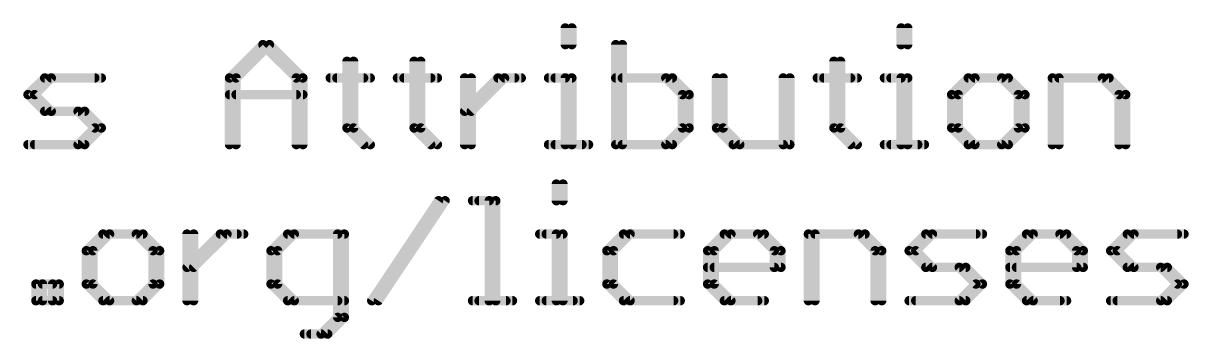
# Model space of a CAD drawing. Extents: x -20 to 87, y -16 to 68.
# Drawn here: x 33.14 to 52.08, y -9.43 to -4.3 of the extents above; entities that cross this region are included whole.
import ezdxf

# ---------------------------------------------------------------- set-up
doc = ezdxf.new("R2010")
doc.units = 0
doc.layers.add('51', color=53, linetype='CONTINUOUS')

msp = doc.modelspace()

# ---------------------------------------------------------------- linework, layer by layer
at = {"layer": '51', "const_width": 0.1524}
for points in [[(41.9486, -4.3756), (41.9486, -4.6468)], [(42.0557, -4.3756), (42.0557, -4.6468)], [(47.4058, -4.3756), (47.4058, -4.6468)], [(47.5129, -4.3756), (47.5129, -4.6468)], [(36.4931, -5.1891), (37.0354, -4.6468)], [(36.6002, -5.1891), (37.1426, -4.6468)], [(37.0354, -4.6468), (37.5778, -5.1891)], [(37.1426, -4.6468), (37.6849, -5.1891)], [(42.7689, -4.6468), (42.7689, -6.2738)], [(42.876, -4.6468), (42.876, -6.2738)], [(38.4014, -4.918), (38.4014, -6.0026)], [(38.5085, -4.918), (38.5085, -6.0026)], [(39.4929, -4.918), (39.4929, -6.0026)], [(39.6, -4.918), (39.6, -6.0026)], [(46.3144, -4.918), (46.3144, -6.0026)], [(46.4215, -4.918), (46.4215, -6.0026)], [(33.2188, -5.4603), (33.49, -5.1891)], [(33.3259, -5.4603), (33.5971, -5.1891)], [(33.49, -5.1891), (34.3035, -5.1891)], [(33.5971, -5.1891), (34.4106, -5.1891)], [(36.4931, -6.2738), (36.4931, -5.1891)], [(36.6002, -6.2738), (36.6002, -5.1891)], [(37.5778, -5.1891), (37.5778, -6.2738)], [(37.6849, -5.1891), (37.6849, -6.2738)], [(38.1303, -5.1891), (38.6726, -5.1891)], [(38.2374, -5.1891), (38.7797, -5.1891)], [(39.2217, -5.1891), (39.764, -5.1891)], [(39.3288, -5.1891), (39.8712, -5.1891)], [(40.3131, -6.2738), (40.3131, -5.1891)], [(40.3131, -5.7315), (40.8555, -5.1891)], [(40.4203, -6.2738), (40.4203, -5.1891)], [(40.4203, -5.7315), (40.9626, -5.1891)], [(40.8555, -5.1891), (41.1266, -5.1891)], [(40.9626, -5.1891), (41.2338, -5.1891)], [(41.6774, -5.1891), (41.9486, -5.1891)], [(41.7846, -5.1891), (42.0557, -5.1891)], [(41.9486, -5.1891), (41.9486, -6.2738)], [(42.0557, -5.1891), (42.0557, -6.2738)], [(43.5824, -5.1891), (42.7689, -5.1891)], [(43.6895, -5.1891), (42.876, -5.1891)], [(43.8535, -5.4603), (43.5824, -5.1891)], [(43.9607, -5.4603), (43.6895, -5.1891)], [(44.406, -5.1891), (44.406, -6.0026)], [(44.5132, -5.1891), (44.5132, -6.0026)], [(45.4907, -6.2738), (45.4907, -5.1891)], [(45.5978, -6.2738), (45.5978, -5.1891)], [(46.0432, -5.1891), (46.5855, -5.1891)], [(46.1503, -5.1891), (46.6926, -5.1891)], [(47.1346, -5.1891), (47.4058, -5.1891)], [(47.2417, -5.1891), (47.5129, -5.1891)], [(47.4058, -5.1891), (47.4058, -6.2738)], [(47.5129, -5.1891), (47.5129, -6.2738)], [(48.4972, -5.1891), (48.2261, -5.4603)], [(48.6043, -5.1891), (48.3332, -5.4603)], [(49.0396, -5.1891), (48.4972, -5.1891)], [(49.1467, -5.1891), (48.6043, -5.1891)], [(49.3107, -5.4603), (49.0396, -5.1891)], [(49.4178, -5.4603), (49.1467, -5.1891)], [(49.8632, -6.2738), (49.8632, -5.1891)], [(49.8632, -5.1891), (50.6767, -5.1891)], [(49.9703, -6.2738), (49.9703, -5.1891)], [(49.9703, -5.1891), (50.7838, -5.1891)], [(50.6767, -5.1891), (50.9479, -5.4603)], [(50.7838, -5.1891), (51.055, -5.4603)], [(33.49, -5.7315), (33.2188, -5.4603)], [(33.5971, -5.7315), (33.3259, -5.4603)], [(36.4931, -5.4603), (37.5778, -5.4603)], [(36.6002, -5.4603), (37.6849, -5.4603)], [(43.8535, -6.0026), (43.8535, -5.4603)], [(43.9607, -6.0026), (43.9607, -5.4603)], [(48.2261, -5.4603), (48.2261, -6.0026)], [(48.3332, -5.4603), (48.3332, -6.0026)], [(49.3107, -6.0026), (49.3107, -5.4603)], [(49.4178, -6.0026), (49.4178, -5.4603)], [(50.9479, -5.4603), (50.9479, -6.2738)], [(51.055, -5.4603), (51.055, -6.2738)], [(34.0323, -5.7315), (33.49, -5.7315)], [(34.1394, -5.7315), (33.5971, -5.7315)], [(34.3035, -6.0026), (34.0323, -5.7315)], [(34.4106, -6.0026), (34.1394, -5.7315)], [(34.0323, -6.2738), (34.3035, -6.0026)], [(34.1394, -6.2738), (34.4106, -6.0026)], [(38.4014, -6.0026), (38.6726, -6.2738)], [(38.5085, -6.0026), (38.7797, -6.2738)], [(39.4929, -6.0026), (39.764, -6.2738)], [(39.6, -6.0026), (39.8712, -6.2738)], [(43.5824, -6.2738), (43.8535, -6.0026)], [(43.6895, -6.2738), (43.9607, -6.0026)], [(44.406, -6.0026), (44.6772, -6.2738)], [(44.5132, -6.0026), (44.7843, -6.2738)], [(46.3144, -6.0026), (46.5855, -6.2738)], [(46.4215, -6.0026), (46.6926, -6.2738)], [(48.2261, -6.0026), (48.4972, -6.2738)], [(48.3332, -6.0026), (48.6043, -6.2738)], [(49.0396, -6.2738), (49.3107, -6.0026)], [(49.1467, -6.2738), (49.4178, -6.0026)], [(33.2188, -6.2738), (34.0323, -6.2738)], [(33.3259, -6.2738), (34.1394, -6.2738)], [(41.6774, -6.2738), (42.2198, -6.2738)], [(41.7846, -6.2738), (42.3269, -6.2738)], [(42.7689, -6.2738), (43.5824, -6.2738)], [(42.876, -6.2738), (43.6895, -6.2738)], [(44.6772, -6.2738), (45.4907, -6.2738)], [(44.7843, -6.2738), (45.5978, -6.2738)], [(47.1346, -6.2738), (47.677, -6.2738)], [(47.2417, -6.2738), (47.7841, -6.2738)], [(48.4972, -6.2738), (49.0396, -6.2738)], [(48.6043, -6.2738), (49.1467, -6.2738)], [(41.8041, -6.9156), (41.8041, -7.1868)], [(41.9113, -6.9156), (41.9113, -7.1868)], [(38.8044, -8.8138), (39.8891, -7.1868)], [(38.9115, -8.8138), (39.9962, -7.1868)], [(40.4415, -7.1868), (40.7127, -7.1868)], [(40.5487, -7.1868), (40.8198, -7.1868)], [(40.7127, -7.1868), (40.7127, -8.8138)], [(40.8198, -7.1868), (40.8198, -8.8138)], [(34.4369, -7.7291), (34.1658, -8.0003)], [(34.5441, -7.7291), (34.2729, -8.0003)], [(34.9793, -7.7291), (34.4369, -7.7291)], [(35.0864, -7.7291), (34.5441, -7.7291)], [(35.2504, -8.0003), (34.9793, -7.7291)], [(35.3576, -8.0003), (35.0864, -7.7291)], [(35.8029, -8.8138), (35.8029, -7.7291)], [(35.8029, -8.2715), (36.3453, -7.7291)], [(35.9101, -8.8138), (35.9101, -7.7291)], [(35.9101, -8.2715), (36.4524, -7.7291)], [(36.3453, -7.7291), (36.6164, -7.7291)], [(36.4524, -7.7291), (36.7236, -7.7291)], [(37.4384, -7.7291), (37.1672, -8.0003)], [(37.5455, -7.7291), (37.2744, -8.0003)], [(38.2519, -7.7291), (37.4384, -7.7291)], [(38.359, -7.7291), (37.5455, -7.7291)], [(38.2519, -9.085), (38.2519, -7.7291)], [(38.359, -9.085), (38.359, -7.7291)], [(41.533, -7.7291), (41.8041, -7.7291)], [(41.6401, -7.7291), (41.9113, -7.7291)], [(41.8041, -7.7291), (41.8041, -8.8138)], [(41.9113, -7.7291), (41.9113, -8.8138)], [(42.8956, -7.7291), (42.6244, -8.0003)], [(43.0027, -7.7291), (42.7315, -8.0003)], [(43.7091, -7.7291), (42.8956, -7.7291)], [(43.8162, -7.7291), (43.0027, -7.7291)], [(44.2616, -8.0003), (44.5327, -7.7291)], [(44.3687, -8.0003), (44.6399, -7.7291)], [(44.5327, -7.7291), (45.0751, -7.7291)], [(44.6399, -7.7291), (45.1822, -7.7291)], [(45.0751, -7.7291), (45.3462, -8.0003)], [(45.1822, -7.7291), (45.4534, -8.0003)], [(45.8987, -8.8138), (45.8987, -7.7291)], [(45.8987, -7.7291), (46.7122, -7.7291)], [(46.0059, -8.8138), (46.0059, -7.7291)], [(46.0059, -7.7291), (46.8194, -7.7291)], [(46.7122, -7.7291), (46.9834, -8.0003)], [(46.8194, -7.7291), (47.0905, -8.0003)], [(47.5359, -8.0003), (47.8071, -7.7291)], [(47.643, -8.0003), (47.9142, -7.7291)], [(47.8071, -7.7291), (48.6206, -7.7291)], [(47.9142, -7.7291), (48.7277, -7.7291)], [(49.173, -8.0003), (49.4442, -7.7291)], [(49.2802, -8.0003), (49.5513, -7.7291)], [(49.4442, -7.7291), (49.9865, -7.7291)], [(49.5513, -7.7291), (50.0937, -7.7291)], [(49.9865, -7.7291), (50.2577, -8.0003)], [(50.0937, -7.7291), (50.3648, -8.0003)], [(50.8102, -8.0003), (51.0814, -7.7291)], [(50.9173, -8.0003), (51.1885, -7.7291)], [(51.0814, -7.7291), (51.8949, -7.7291)], [(51.1885, -7.7291), (52.002, -7.7291)], [(34.1658, -8.0003), (34.1658, -8.5426)], [(34.2729, -8.0003), (34.2729, -8.5426)], [(35.2504, -8.5426), (35.2504, -8.0003)], [(35.3576, -8.5426), (35.3576, -8.0003)], [(37.1672, -8.0003), (37.1672, -8.5426)], [(37.2744, -8.0003), (37.2744, -8.5426)], [(42.6244, -8.0003), (42.6244, -8.5426)], [(42.7315, -8.0003), (42.7315, -8.5426)], [(44.2616, -8.5426), (44.2616, -8.0003)], [(44.3687, -8.5426), (44.3687, -8.0003)], [(45.3462, -8.0003), (45.3462, -8.2715)], [(45.4534, -8.0003), (45.4534, -8.2715)], [(46.9834, -8.0003), (46.9834, -8.8138)], [(47.0905, -8.0003), (47.0905, -8.8138)], [(47.8071, -8.2715), (47.5359, -8.0003)], [(47.9142, -8.2715), (47.643, -8.0003)], [(49.173, -8.5426), (49.173, -8.0003)], [(49.2802, -8.5426), (49.2802, -8.0003)], [(50.2577, -8.0003), (50.2577, -8.2715)], [(50.3648, -8.0003), (50.3648, -8.2715)], [(51.0814, -8.2715), (50.8102, -8.0003)], [(51.1885, -8.2715), (50.9173, -8.0003)], [(45.3462, -8.2715), (44.2616, -8.2715)], [(45.4534, -8.2715), (44.3687, -8.2715)], [(48.3494, -8.2715), (47.8071, -8.2715)], [(48.4565, -8.2715), (47.9142, -8.2715)], [(48.6206, -8.5426), (48.3494, -8.2715)], [(48.7277, -8.5426), (48.4565, -8.2715)], [(50.2577, -8.2715), (49.173, -8.2715)], [(50.3648, -8.2715), (49.2802, -8.2715)], [(51.6237, -8.2715), (51.0814, -8.2715)], [(51.7308, -8.2715), (51.1885, -8.2715)], [(51.8949, -8.5426), (51.6237, -8.2715)], [(52.002, -8.5426), (51.7308, -8.2715)], [(33.3472, -8.8138), (33.3472, -8.5426)], [(33.3472, -8.5426), (33.6184, -8.5426)], [(33.4543, -8.8138), (33.4543, -8.5426)], [(33.4543, -8.5426), (33.7255, -8.5426)], [(33.6184, -8.5426), (33.6184, -8.8138)], [(33.7255, -8.5426), (33.7255, -8.8138)], [(34.1658, -8.5426), (34.4369, -8.8138)], [(34.2729, -8.5426), (34.5441, -8.8138)], [(34.9793, -8.8138), (35.2504, -8.5426)], [(35.0864, -8.8138), (35.3576, -8.5426)], [(37.1672, -8.5426), (37.4384, -8.8138)], [(37.2744, -8.5426), (37.5455, -8.8138)], [(42.6244, -8.5426), (42.8956, -8.8138)], [(42.7315, -8.5426), (43.0027, -8.8138)], [(44.5327, -8.8138), (44.2616, -8.5426)], [(44.6399, -8.8138), (44.3687, -8.5426)], [(48.3494, -8.8138), (48.6206, -8.5426)], [(48.4565, -8.8138), (48.7277, -8.5426)], [(49.4442, -8.8138), (49.173, -8.5426)], [(49.5513, -8.8138), (49.2802, -8.5426)], [(51.6237, -8.8138), (51.8949, -8.5426)], [(51.7308, -8.8138), (52.002, -8.5426)], [(33.6184, -8.8138), (33.3472, -8.8138)], [(33.7255, -8.8138), (33.4543, -8.8138)], [(34.4369, -8.8138), (34.9793, -8.8138)], [(34.5441, -8.8138), (35.0864, -8.8138)], [(37.4384, -8.8138), (38.2519, -8.8138)], [(37.5455, -8.8138), (38.359, -8.8138)], [(40.4415, -8.8138), (40.9839, -8.8138)], [(40.5487, -8.8138), (41.091, -8.8138)], [(41.533, -8.8138), (42.0753, -8.8138)], [(41.6401, -8.8138), (42.1824, -8.8138)], [(42.8956, -8.8138), (43.7091, -8.8138)], [(43.0027, -8.8138), (43.8162, -8.8138)], [(45.0751, -8.8138), (44.5327, -8.8138)], [(45.1822, -8.8138), (44.6399, -8.8138)], [(47.5359, -8.8138), (48.3494, -8.8138)], [(47.643, -8.8138), (48.4565, -8.8138)], [(49.9865, -8.8138), (49.4442, -8.8138)], [(50.0937, -8.8138), (49.5513, -8.8138)], [(50.8102, -8.8138), (51.6237, -8.8138)], [(50.9173, -8.8138), (51.7308, -8.8138)], [(37.9807, -9.3561), (38.2519, -9.085)], [(38.0879, -9.3561), (38.359, -9.085)], [(37.7096, -9.3561), (37.9807, -9.3561)], [(37.8167, -9.3561), (38.0879, -9.3561)]]:
    msp.add_lwpolyline(points, dxfattribs=at)
at = {"layer": '51', "const_width": 0.0762}
for points in [[(41.9867, -4.3756, 1), (41.9105, -4.3756)], [(42.0938, -4.3756, 1), (42.0176, -4.3756)], [(47.4439, -4.3756, 1), (47.3677, -4.3756)], [(47.551, -4.3756, 1), (47.4748, -4.3756)], [(37.0624, -4.6199, 1), (37.0085, -4.6738)], [(37.0624, -4.6738, 1), (37.0085, -4.6199)], [(37.1695, -4.6199, 1), (37.1156, -4.6738)], [(37.1695, -4.6738, 1), (37.1156, -4.6199)], [(41.9105, -4.6468, 1), (41.9867, -4.6468)], [(42.0176, -4.6468, 1), (42.0938, -4.6468)], [(42.807, -4.6468, 1), (42.7308, -4.6468)], [(42.9141, -4.6468, 1), (42.8379, -4.6468)], [(47.3677, -4.6468, 1), (47.4439, -4.6468)], [(47.4748, -4.6468, 1), (47.551, -4.6468)], [(38.4395, -4.918, 1), (38.3633, -4.918)], [(38.5466, -4.918, 1), (38.4704, -4.918)], [(39.531, -4.918, 1), (39.4548, -4.918)], [(39.6381, -4.918, 1), (39.5619, -4.918)], [(46.3525, -4.918, 1), (46.2763, -4.918)], [(46.4596, -4.918, 1), (46.3834, -4.918)], [(33.49, -5.151, 1), (33.49, -5.2272)], [(33.5169, -5.2161, 1), (33.463, -5.1622)], [(33.5971, -5.151, 1), (33.5971, -5.2272)], [(33.624, -5.2161, 1), (33.5701, -5.1622)], [(34.3035, -5.2272, 1), (34.3035, -5.151)], [(34.4106, -5.2272, 1), (34.4106, -5.151)], [(36.5312, -5.1891, 1), (36.455, -5.1891)], [(36.4662, -5.1622, 1), (36.5201, -5.2161)], [(36.6383, -5.1891, 1), (36.5621, -5.1891)], [(36.5733, -5.1622, 1), (36.6272, -5.2161)], [(37.6159, -5.1891, 1), (37.5397, -5.1891)], [(37.5508, -5.2161, 1), (37.6047, -5.1622)], [(37.723, -5.1891, 1), (37.6468, -5.1891)], [(37.6579, -5.2161, 1), (37.7118, -5.1622)], [(38.1303, -5.151, 1), (38.1303, -5.2272)], [(38.2374, -5.151, 1), (38.2374, -5.2272)], [(38.6726, -5.2272, 1), (38.6726, -5.151)], [(38.7797, -5.2272, 1), (38.7797, -5.151)], [(39.2217, -5.151, 1), (39.2217, -5.2272)], [(39.3288, -5.151, 1), (39.3288, -5.2272)], [(39.764, -5.2272, 1), (39.764, -5.151)], [(39.8712, -5.2272, 1), (39.8712, -5.151)], [(40.3512, -5.1891, 1), (40.275, -5.1891)], [(40.4584, -5.1891, 1), (40.3822, -5.1891)], [(40.8555, -5.151, 1), (40.8555, -5.2272)], [(40.8824, -5.2161, 1), (40.8285, -5.1622)], [(40.9626, -5.151, 1), (40.9626, -5.2272)], [(40.9895, -5.2161, 1), (40.9356, -5.1622)], [(41.1266, -5.2272, 1), (41.1266, -5.151)], [(41.2338, -5.2272, 1), (41.2338, -5.151)], [(41.6774, -5.151, 1), (41.6774, -5.2272)], [(41.7846, -5.151, 1), (41.7846, -5.2272)], [(41.9867, -5.1891, 1), (41.9105, -5.1891)], [(41.9486, -5.2272, 1), (41.9486, -5.151)], [(42.0938, -5.1891, 1), (42.0176, -5.1891)], [(42.0557, -5.2272, 1), (42.0557, -5.151)], [(42.7689, -5.151, 1), (42.7689, -5.2272)], [(42.876, -5.151, 1), (42.876, -5.2272)], [(43.6093, -5.1622, 1), (43.5554, -5.2161)], [(43.5824, -5.2272, 1), (43.5824, -5.151)], [(43.7164, -5.1622, 1), (43.6625, -5.2161)], [(43.6895, -5.2272, 1), (43.6895, -5.151)], [(44.4441, -5.1891, 1), (44.3679, -5.1891)], [(44.5513, -5.1891, 1), (44.4751, -5.1891)], [(45.5288, -5.1891, 1), (45.4526, -5.1891)], [(45.6359, -5.1891, 1), (45.5597, -5.1891)], [(46.0432, -5.151, 1), (46.0432, -5.2272)], [(46.1503, -5.151, 1), (46.1503, -5.2272)], [(46.5855, -5.2272, 1), (46.5855, -5.151)], [(46.6926, -5.2272, 1), (46.6926, -5.151)], [(47.1346, -5.151, 1), (47.1346, -5.2272)], [(47.2417, -5.151, 1), (47.2417, -5.2272)], [(47.4439, -5.1891, 1), (47.3677, -5.1891)], [(47.4058, -5.2272, 1), (47.4058, -5.151)], [(47.551, -5.1891, 1), (47.4748, -5.1891)], [(47.5129, -5.2272, 1), (47.5129, -5.151)], [(48.4972, -5.151, 1), (48.4972, -5.2272)], [(48.5242, -5.2161, 1), (48.4703, -5.1622)], [(48.6043, -5.151, 1), (48.6043, -5.2272)], [(48.6313, -5.2161, 1), (48.5774, -5.1622)], [(49.0665, -5.1622, 1), (49.0126, -5.2161)], [(49.0396, -5.2272, 1), (49.0396, -5.151)], [(49.1736, -5.1622, 1), (49.1197, -5.2161)], [(49.1467, -5.2272, 1), (49.1467, -5.151)], [(49.9013, -5.1891, 1), (49.8251, -5.1891)], [(49.8632, -5.151, 1), (49.8632, -5.2272)], [(50.0084, -5.1891, 1), (49.9322, -5.1891)], [(49.9703, -5.151, 1), (49.9703, -5.2272)], [(50.7037, -5.1622, 1), (50.6498, -5.2161)], [(50.6767, -5.2272, 1), (50.6767, -5.151)], [(50.8108, -5.1622, 1), (50.7569, -5.2161)], [(50.7838, -5.2272, 1), (50.7838, -5.151)], [(33.2457, -5.4334, 1), (33.1919, -5.4872)], [(33.1919, -5.4334, 1), (33.2457, -5.4872)], [(33.3529, -5.4334, 1), (33.299, -5.4872)], [(33.299, -5.4334, 1), (33.3529, -5.4872)], [(36.4931, -5.4222, 1), (36.4931, -5.4984)], [(36.6002, -5.4222, 1), (36.6002, -5.4984)], [(37.5778, -5.4984, 1), (37.5778, -5.4222)], [(37.6849, -5.4984, 1), (37.6849, -5.4222)], [(43.8916, -5.4603, 1), (43.8154, -5.4603)], [(43.8266, -5.4872, 1), (43.8805, -5.4334)], [(43.9988, -5.4603, 1), (43.9226, -5.4603)], [(43.9337, -5.4872, 1), (43.9876, -5.4334)], [(48.2642, -5.4603, 1), (48.188, -5.4603)], [(48.1991, -5.4334, 1), (48.253, -5.4872)], [(48.3713, -5.4603, 1), (48.2951, -5.4603)], [(48.3062, -5.4334, 1), (48.3601, -5.4872)], [(49.3488, -5.4603, 1), (49.2726, -5.4603)], [(49.2838, -5.4872, 1), (49.3377, -5.4334)], [(49.4559, -5.4603, 1), (49.3797, -5.4603)], [(49.3909, -5.4872, 1), (49.4448, -5.4334)], [(50.986, -5.4603, 1), (50.9098, -5.4603)], [(50.9209, -5.4872, 1), (50.9748, -5.4334)], [(51.0931, -5.4603, 1), (51.0169, -5.4603)], [(51.0281, -5.4872, 1), (51.0819, -5.4334)], [(33.49, -5.6934, 1), (33.49, -5.7696)], [(33.463, -5.7584, 1), (33.5169, -5.7045)], [(33.5971, -5.6934, 1), (33.5971, -5.7696)], [(33.5701, -5.7584, 1), (33.624, -5.7045)], [(34.0592, -5.7045, 1), (34.0053, -5.7584)], [(34.0323, -5.7696, 1), (34.0323, -5.6934)], [(34.1664, -5.7045, 1), (34.1125, -5.7584)], [(34.1394, -5.7696, 1), (34.1394, -5.6934)], [(40.2862, -5.7045, 1), (40.3401, -5.7584)], [(40.3933, -5.7045, 1), (40.4472, -5.7584)], [(34.3304, -6.0296, 1), (34.2765, -5.9757)], [(34.2765, -6.0296, 1), (34.3304, -5.9757)], [(34.4375, -6.0296, 1), (34.3836, -5.9757)], [(34.3836, -6.0296, 1), (34.4375, -5.9757)], [(38.4284, -5.9757, 1), (38.3745, -6.0296)], [(38.3633, -6.0026, 1), (38.4395, -6.0026)], [(38.5355, -5.9757, 1), (38.4816, -6.0296)], [(38.4704, -6.0026, 1), (38.5466, -6.0026)], [(39.5198, -5.9757, 1), (39.4659, -6.0296)], [(39.4548, -6.0026, 1), (39.531, -6.0026)], [(39.6269, -5.9757, 1), (39.573, -6.0296)], [(39.5619, -6.0026, 1), (39.6381, -6.0026)], [(43.8154, -6.0026, 1), (43.8916, -6.0026)], [(43.8805, -6.0296, 1), (43.8266, -5.9757)], [(43.9226, -6.0026, 1), (43.9988, -6.0026)], [(43.9876, -6.0296, 1), (43.9337, -5.9757)], [(44.433, -5.9757, 1), (44.3791, -6.0296)], [(44.3679, -6.0026, 1), (44.4441, -6.0026)], [(44.5401, -5.9757, 1), (44.4862, -6.0296)], [(44.4751, -6.0026, 1), (44.5513, -6.0026)], [(46.3413, -5.9757, 1), (46.2874, -6.0296)], [(46.2763, -6.0026, 1), (46.3525, -6.0026)], [(46.4484, -5.9757, 1), (46.3945, -6.0296)], [(46.3834, -6.0026, 1), (46.4596, -6.0026)], [(48.253, -5.9757, 1), (48.1991, -6.0296)], [(48.188, -6.0026, 1), (48.2642, -6.0026)], [(48.3601, -5.9757, 1), (48.3062, -6.0296)], [(48.2951, -6.0026, 1), (48.3713, -6.0026)], [(49.2726, -6.0026, 1), (49.3488, -6.0026)], [(49.3377, -6.0296, 1), (49.2838, -5.9757)], [(49.3797, -6.0026, 1), (49.4559, -6.0026)], [(49.4448, -6.0296, 1), (49.3909, -5.9757)], [(33.2188, -6.2357, 1), (33.2188, -6.3119)], [(33.3259, -6.2357, 1), (33.3259, -6.3119)], [(34.0054, -6.2469, 1), (34.0592, -6.3007)], [(34.0323, -6.3119, 1), (34.0323, -6.2357)], [(34.1125, -6.2469, 1), (34.1664, -6.3007)], [(34.1394, -6.3119, 1), (34.1394, -6.2357)], [(36.455, -6.2738, 1), (36.5312, -6.2738)], [(36.5621, -6.2738, 1), (36.6383, -6.2738)], [(37.5397, -6.2738, 1), (37.6159, -6.2738)], [(37.6468, -6.2738, 1), (37.723, -6.2738)], [(38.6457, -6.3007, 1), (38.6995, -6.2469)], [(38.7528, -6.3007, 1), (38.8067, -6.2469)], [(39.7371, -6.3007, 1), (39.791, -6.2469)], [(39.8442, -6.3007, 1), (39.8981, -6.2469)], [(40.275, -6.2738, 1), (40.3512, -6.2738)], [(40.3822, -6.2738, 1), (40.4584, -6.2738)], [(41.6774, -6.2357, 1), (41.6774, -6.3119)], [(41.7846, -6.2357, 1), (41.7846, -6.3119)], [(41.9105, -6.2738, 1), (41.9867, -6.2738)], [(42.0176, -6.2738, 1), (42.0938, -6.2738)], [(42.2198, -6.3119, 1), (42.2198, -6.2357)], [(42.3269, -6.3119, 1), (42.3269, -6.2357)], [(42.7689, -6.2357, 1), (42.7689, -6.3119)], [(42.7308, -6.2738, 1), (42.807, -6.2738)], [(42.876, -6.2357, 1), (42.876, -6.3119)], [(42.8379, -6.2738, 1), (42.9141, -6.2738)], [(43.5554, -6.2469, 1), (43.6093, -6.3007)], [(43.5824, -6.3119, 1), (43.5824, -6.2357)], [(43.6626, -6.2469, 1), (43.7164, -6.3007)], [(43.6895, -6.3119, 1), (43.6895, -6.2357)], [(44.6772, -6.2357, 1), (44.6772, -6.3119)], [(44.6503, -6.3007, 1), (44.7041, -6.2469)], [(44.7843, -6.2357, 1), (44.7843, -6.3119)], [(44.7574, -6.3007, 1), (44.8113, -6.2469)], [(45.4526, -6.2738, 1), (45.5288, -6.2738)], [(45.4907, -6.3119, 1), (45.4907, -6.2357)], [(45.5597, -6.2738, 1), (45.6359, -6.2738)], [(45.5978, -6.3119, 1), (45.5978, -6.2357)], [(46.5586, -6.3007, 1), (46.6125, -6.2469)], [(46.6657, -6.3007, 1), (46.7196, -6.2469)], [(47.1346, -6.2357, 1), (47.1346, -6.3119)], [(47.2417, -6.2357, 1), (47.2417, -6.3119)], [(47.3677, -6.2738, 1), (47.4439, -6.2738)], [(47.4748, -6.2738, 1), (47.551, -6.2738)], [(47.677, -6.3119, 1), (47.677, -6.2357)], [(47.7841, -6.3119, 1), (47.7841, -6.2357)], [(48.4972, -6.2357, 1), (48.4972, -6.3119)], [(48.4703, -6.3007, 1), (48.5242, -6.2469)], [(48.6043, -6.2357, 1), (48.6043, -6.3119)], [(48.5774, -6.3007, 1), (48.6313, -6.2469)], [(49.0126, -6.2469, 1), (49.0665, -6.3007)], [(49.0396, -6.3119, 1), (49.0396, -6.2357)], [(49.1197, -6.2469, 1), (49.1736, -6.3007)], [(49.1467, -6.3119, 1), (49.1467, -6.2357)], [(49.8251, -6.2738, 1), (49.9013, -6.2738)], [(49.9322, -6.2738, 1), (50.0084, -6.2738)], [(50.9098, -6.2738, 1), (50.986, -6.2738)], [(51.0169, -6.2738, 1), (51.0931, -6.2738)], [(41.8422, -6.9156, 1), (41.766, -6.9156)], [(41.9494, -6.9156, 1), (41.8732, -6.9156)], [(39.9208, -7.2079, 1), (39.8573, -7.1657)], [(40.0279, -7.2079, 1), (39.9645, -7.1657)], [(40.4415, -7.1487, 1), (40.4415, -7.2249)], [(40.5487, -7.1487, 1), (40.5487, -7.2249)], [(40.7508, -7.1868, 1), (40.6746, -7.1868)], [(40.7127, -7.2249, 1), (40.7127, -7.1487)], [(40.8579, -7.1868, 1), (40.7817, -7.1868)], [(40.8198, -7.2249, 1), (40.8198, -7.1487)], [(41.766, -7.1868, 1), (41.8422, -7.1868)], [(41.8732, -7.1868, 1), (41.9494, -7.1868)], [(34.4369, -7.691, 1), (34.4369, -7.7672)], [(34.4639, -7.7561, 1), (34.41, -7.7022)], [(34.5441, -7.691, 1), (34.5441, -7.7672)], [(34.571, -7.7561, 1), (34.5171, -7.7022)], [(35.0062, -7.7022, 1), (34.9523, -7.7561)], [(34.9793, -7.7672, 1), (34.9793, -7.691)], [(35.1133, -7.7022, 1), (35.0595, -7.7561)], [(35.0864, -7.7672, 1), (35.0864, -7.691)], [(35.841, -7.7291, 1), (35.7648, -7.7291)], [(35.9482, -7.7291, 1), (35.872, -7.7291)], [(36.3453, -7.691, 1), (36.3453, -7.7672)], [(36.3722, -7.7561, 1), (36.3183, -7.7022)], [(36.4524, -7.691, 1), (36.4524, -7.7672)], [(36.4793, -7.7561, 1), (36.4254, -7.7022)], [(36.6164, -7.7672, 1), (36.6164, -7.691)], [(36.7236, -7.7672, 1), (36.7236, -7.691)], [(37.4384, -7.691, 1), (37.4384, -7.7672)], [(37.4653, -7.7561, 1), (37.4115, -7.7022)], [(37.5455, -7.691, 1), (37.5455, -7.7672)], [(37.5725, -7.7561, 1), (37.5186, -7.7022)], [(38.29, -7.7291, 1), (38.2138, -7.7291)], [(38.2519, -7.7672, 1), (38.2519, -7.691)], [(38.3971, -7.7291, 1), (38.3209, -7.7291)], [(38.359, -7.7672, 1), (38.359, -7.691)], [(41.533, -7.691, 1), (41.533, -7.7672)], [(41.6401, -7.691, 1), (41.6401, -7.7672)], [(41.8422, -7.7291, 1), (41.766, -7.7291)], [(41.8041, -7.7672, 1), (41.8041, -7.691)], [(41.9494, -7.7291, 1), (41.8732, -7.7291)], [(41.9113, -7.7672, 1), (41.9113, -7.691)], [(42.8956, -7.691, 1), (42.8956, -7.7672)], [(42.9225, -7.7561, 1), (42.8686, -7.7022)], [(43.0027, -7.691, 1), (43.0027, -7.7672)], [(43.0296, -7.7561, 1), (42.9758, -7.7022)], [(43.7091, -7.7672, 1), (43.7091, -7.691)], [(43.8162, -7.7672, 1), (43.8162, -7.691)], [(44.5327, -7.691, 1), (44.5327, -7.7672)], [(44.5597, -7.7561, 1), (44.5058, -7.7022)], [(44.6399, -7.691, 1), (44.6399, -7.7672)], [(44.6668, -7.7561, 1), (44.6129, -7.7022)], [(45.102, -7.7022, 1), (45.0481, -7.7561)], [(45.0751, -7.7672, 1), (45.0751, -7.691)], [(45.2091, -7.7022, 1), (45.1553, -7.7561)], [(45.1822, -7.7672, 1), (45.1822, -7.691)], [(45.9368, -7.7291, 1), (45.8606, -7.7291)], [(45.8987, -7.691, 1), (45.8987, -7.7672)], [(46.044, -7.7291, 1), (45.9678, -7.7291)], [(46.0059, -7.691, 1), (46.0059, -7.7672)], [(46.7392, -7.7022, 1), (46.6853, -7.7561)], [(46.7122, -7.7672, 1), (46.7122, -7.691)], [(46.8463, -7.7022, 1), (46.7924, -7.7561)], [(46.8194, -7.7672, 1), (46.8194, -7.691)], [(47.8071, -7.691, 1), (47.8071, -7.7672)], [(47.834, -7.7561, 1), (47.7801, -7.7022)], [(47.9142, -7.691, 1), (47.9142, -7.7672)], [(47.9411, -7.7561, 1), (47.8872, -7.7022)], [(48.6206, -7.7672, 1), (48.6206, -7.691)], [(48.7277, -7.7672, 1), (48.7277, -7.691)], [(49.4442, -7.691, 1), (49.4442, -7.7672)], [(49.4712, -7.7561, 1), (49.4173, -7.7022)], [(49.5513, -7.691, 1), (49.5513, -7.7672)], [(49.5783, -7.7561, 1), (49.5244, -7.7022)], [(50.0135, -7.7022, 1), (49.9596, -7.7561)], [(49.9865, -7.7672, 1), (49.9865, -7.691)], [(50.1206, -7.7022, 1), (50.0667, -7.7561)], [(50.0937, -7.7672, 1), (50.0937, -7.691)], [(51.0814, -7.691, 1), (51.0814, -7.7672)], [(51.1083, -7.7561, 1), (51.0544, -7.7022)], [(51.1885, -7.691, 1), (51.1885, -7.7672)], [(51.2154, -7.7561, 1), (51.1615, -7.7022)], [(51.8949, -7.7672, 1), (51.8949, -7.691)], [(52.002, -7.7672, 1), (52.002, -7.691)], [(34.2039, -8.0003, 1), (34.1277, -8.0003)], [(34.1388, -7.9734, 1), (34.1927, -8.0272)], [(34.311, -8.0003, 1), (34.2348, -8.0003)], [(34.246, -7.9734, 1), (34.2998, -8.0272)], [(35.2885, -8.0003, 1), (35.2123, -8.0003)], [(35.2235, -8.0272, 1), (35.2774, -7.9734)], [(35.3957, -8.0003, 1), (35.3195, -8.0003)], [(35.3306, -8.0272, 1), (35.3845, -7.9734)], [(37.2053, -8.0003, 1), (37.1291, -8.0003)], [(37.1403, -7.9734, 1), (37.1942, -8.0272)], [(37.3125, -8.0003, 1), (37.2363, -8.0003)], [(37.2474, -7.9734, 1), (37.3013, -8.0272)], [(42.6625, -8.0003, 1), (42.5863, -8.0003)], [(42.5975, -7.9734, 1), (42.6514, -8.0272)], [(42.7696, -8.0003, 1), (42.6934, -8.0003)], [(42.7046, -7.9734, 1), (42.7585, -8.0272)], [(44.2997, -8.0003, 1), (44.2235, -8.0003)], [(44.2346, -7.9734, 1), (44.2885, -8.0272)], [(44.4068, -8.0003, 1), (44.3306, -8.0003)], [(44.3418, -7.9734, 1), (44.3956, -8.0272)], [(45.3843, -8.0003, 1), (45.3081, -8.0003)], [(45.3193, -8.0272, 1), (45.3732, -7.9734)], [(45.4915, -8.0003, 1), (45.4153, -8.0003)], [(45.4264, -8.0272, 1), (45.4803, -7.9734)], [(47.0215, -8.0003, 1), (46.9453, -8.0003)], [(46.9565, -8.0272, 1), (47.0103, -7.9734)], [(47.1286, -8.0003, 1), (47.0524, -8.0003)], [(47.0636, -8.0272, 1), (47.1175, -7.9734)], [(47.5628, -7.9734, 1), (47.5089, -8.0272)], [(47.5089, -7.9734, 1), (47.5628, -8.0272)], [(47.67, -7.9734, 1), (47.6161, -8.0272)], [(47.6161, -7.9734, 1), (47.67, -8.0272)], [(49.2111, -8.0003, 1), (49.1349, -8.0003)], [(49.1461, -7.9734, 1), (49.2, -8.0272)], [(49.3183, -8.0003, 1), (49.2421, -8.0003)], [(49.2532, -7.9734, 1), (49.3071, -8.0272)], [(50.2958, -8.0003, 1), (50.2196, -8.0003)], [(50.2308, -8.0272, 1), (50.2846, -7.9734)], [(50.4029, -8.0003, 1), (50.3267, -8.0003)], [(50.3379, -8.0272, 1), (50.3918, -7.9734)], [(50.8371, -7.9734, 1), (50.7833, -8.0272)], [(50.7833, -7.9734, 1), (50.8371, -8.0272)], [(50.9443, -7.9734, 1), (50.8904, -8.0272)], [(50.8904, -7.9734, 1), (50.9443, -8.0272)], [(35.776, -8.2445, 1), (35.8299, -8.2984)], [(35.8831, -8.2445, 1), (35.937, -8.2984)], [(44.2616, -8.2334, 1), (44.2616, -8.3096)], [(44.3687, -8.2334, 1), (44.3687, -8.3096)], [(45.3081, -8.2715, 1), (45.3843, -8.2715)], [(45.3462, -8.3096, 1), (45.3462, -8.2334)], [(45.4153, -8.2715, 1), (45.4915, -8.2715)], [(45.4534, -8.3096, 1), (45.4534, -8.2334)], [(47.8071, -8.2334, 1), (47.8071, -8.3096)], [(47.7801, -8.2984, 1), (47.834, -8.2445)], [(47.9142, -8.2334, 1), (47.9142, -8.3096)], [(47.8872, -8.2984, 1), (47.9411, -8.2445)], [(48.3763, -8.2445, 1), (48.3224, -8.2984)], [(48.3494, -8.3096, 1), (48.3494, -8.2334)], [(48.4834, -8.2445, 1), (48.4296, -8.2984)], [(48.4565, -8.3096, 1), (48.4565, -8.2334)], [(49.173, -8.2334, 1), (49.173, -8.3096)], [(49.2802, -8.2334, 1), (49.2802, -8.3096)], [(50.2196, -8.2715, 1), (50.2958, -8.2715)], [(50.2577, -8.3096, 1), (50.2577, -8.2334)], [(50.3267, -8.2715, 1), (50.4029, -8.2715)], [(50.3648, -8.3096, 1), (50.3648, -8.2334)], [(51.0814, -8.2334, 1), (51.0814, -8.3096)], [(51.0544, -8.2984, 1), (51.1083, -8.2445)], [(51.1885, -8.2334, 1), (51.1885, -8.3096)], [(51.1615, -8.2984, 1), (51.2154, -8.2445)], [(51.6506, -8.2445, 1), (51.5968, -8.2984)], [(51.6237, -8.3096, 1), (51.6237, -8.2334)], [(51.7578, -8.2445, 1), (51.7039, -8.2984)], [(51.7308, -8.3096, 1), (51.7308, -8.2334)], [(33.3853, -8.5426, 1), (33.3091, -8.5426)], [(33.3472, -8.5045, 1), (33.3472, -8.5807)], [(33.4924, -8.5426, 1), (33.4162, -8.5426)], [(33.4543, -8.5045, 1), (33.4543, -8.5807)], [(33.6565, -8.5426, 1), (33.5803, -8.5426)], [(33.6184, -8.5807, 1), (33.6184, -8.5045)], [(33.7636, -8.5426, 1), (33.6874, -8.5426)], [(33.7255, -8.5807, 1), (33.7255, -8.5045)], [(34.1927, -8.5157, 1), (34.1388, -8.5696)], [(34.1277, -8.5426, 1), (34.2039, -8.5426)], [(34.2998, -8.5157, 1), (34.246, -8.5696)], [(34.2348, -8.5426, 1), (34.311, -8.5426)], [(35.2123, -8.5426, 1), (35.2885, -8.5426)], [(35.2774, -8.5696, 1), (35.2235, -8.5157)], [(35.3195, -8.5426, 1), (35.3957, -8.5426)], [(35.3845, -8.5696, 1), (35.3306, -8.5157)], [(37.1942, -8.5157, 1), (37.1403, -8.5696)], [(37.1291, -8.5426, 1), (37.2053, -8.5426)], [(37.3013, -8.5157, 1), (37.2474, -8.5696)], [(37.2363, -8.5426, 1), (37.3125, -8.5426)], [(42.6514, -8.5157, 1), (42.5975, -8.5696)], [(42.5863, -8.5426, 1), (42.6625, -8.5426)], [(42.7585, -8.5157, 1), (42.7046, -8.5696)], [(42.6934, -8.5426, 1), (42.7696, -8.5426)], [(44.2885, -8.5157, 1), (44.2346, -8.5696)], [(44.2235, -8.5426, 1), (44.2997, -8.5426)], [(44.3956, -8.5157, 1), (44.3418, -8.5696)], [(44.3306, -8.5426, 1), (44.4068, -8.5426)], [(48.6475, -8.5696, 1), (48.5936, -8.5157)], [(48.5936, -8.5696, 1), (48.6475, -8.5157)], [(48.7546, -8.5696, 1), (48.7007, -8.5157)], [(48.7007, -8.5696, 1), (48.7546, -8.5157)], [(49.2, -8.5157, 1), (49.1461, -8.5696)], [(49.1349, -8.5426, 1), (49.2111, -8.5426)], [(49.3071, -8.5157, 1), (49.2532, -8.5696)], [(49.2421, -8.5426, 1), (49.3183, -8.5426)], [(51.9218, -8.5696, 1), (51.8679, -8.5157)], [(51.8679, -8.5696, 1), (51.9218, -8.5157)], [(52.0289, -8.5696, 1), (51.975, -8.5157)], [(51.975, -8.5696, 1), (52.0289, -8.5157)], [(33.3472, -8.7757, 1), (33.3472, -8.8519)], [(33.3091, -8.8138, 1), (33.3853, -8.8138)], [(33.4543, -8.7757, 1), (33.4543, -8.8519)], [(33.4162, -8.8138, 1), (33.4924, -8.8138)], [(33.5803, -8.8138, 1), (33.6565, -8.8138)], [(33.6184, -8.8519, 1), (33.6184, -8.7757)], [(33.6874, -8.8138, 1), (33.7636, -8.8138)], [(33.7255, -8.8519, 1), (33.7255, -8.7757)], [(34.4369, -8.7757, 1), (34.4369, -8.8519)], [(34.41, -8.8407, 1), (34.4639, -8.7869)], [(34.5441, -8.7757, 1), (34.5441, -8.8519)], [(34.5171, -8.8407, 1), (34.571, -8.7869)], [(34.9523, -8.7869, 1), (35.0062, -8.8407)], [(34.9793, -8.8519, 1), (34.9793, -8.7757)], [(35.0595, -8.7869, 1), (35.1133, -8.8407)], [(35.0864, -8.8519, 1), (35.0864, -8.7757)], [(35.7648, -8.8138, 1), (35.841, -8.8138)], [(35.872, -8.8138, 1), (35.9482, -8.8138)], [(37.4384, -8.7757, 1), (37.4384, -8.8519)], [(37.4115, -8.8407, 1), (37.4653, -8.7869)], [(37.5455, -8.7757, 1), (37.5455, -8.8519)], [(37.5186, -8.8407, 1), (37.5725, -8.7869)], [(38.2519, -8.8519, 1), (38.2519, -8.7757)], [(38.359, -8.8519, 1), (38.359, -8.7757)], [(38.7727, -8.7927, 1), (38.8361, -8.8349)], [(38.8798, -8.7927, 1), (38.9432, -8.8349)], [(40.4415, -8.7757, 1), (40.4415, -8.8519)], [(40.5487, -8.7757, 1), (40.5487, -8.8519)], [(40.6746, -8.8138, 1), (40.7508, -8.8138)], [(40.7817, -8.8138, 1), (40.8579, -8.8138)], [(40.9839, -8.8519, 1), (40.9839, -8.7757)], [(41.091, -8.8519, 1), (41.091, -8.7757)], [(41.533, -8.7757, 1), (41.533, -8.8519)], [(41.6401, -8.7757, 1), (41.6401, -8.8519)], [(41.766, -8.8138, 1), (41.8422, -8.8138)], [(41.8732, -8.8138, 1), (41.9494, -8.8138)], [(42.0753, -8.8519, 1), (42.0753, -8.7757)], [(42.1824, -8.8519, 1), (42.1824, -8.7757)], [(42.8956, -8.7757, 1), (42.8956, -8.8519)], [(42.8686, -8.8407, 1), (42.9225, -8.7869)], [(43.0027, -8.7757, 1), (43.0027, -8.8519)], [(42.9758, -8.8407, 1), (43.0296, -8.7869)], [(43.7091, -8.8519, 1), (43.7091, -8.7757)], [(43.8162, -8.8519, 1), (43.8162, -8.7757)], [(44.5327, -8.7757, 1), (44.5327, -8.8519)], [(44.5058, -8.8407, 1), (44.5597, -8.7869)], [(44.6399, -8.7757, 1), (44.6399, -8.8519)], [(44.6129, -8.8407, 1), (44.6668, -8.7869)], [(45.0751, -8.8519, 1), (45.0751, -8.7757)], [(45.1822, -8.8519, 1), (45.1822, -8.7757)], [(45.8606, -8.8138, 1), (45.9368, -8.8138)], [(45.9678, -8.8138, 1), (46.044, -8.8138)], [(46.9453, -8.8138, 1), (47.0215, -8.8138)], [(47.0524, -8.8138, 1), (47.1286, -8.8138)], [(47.5359, -8.7757, 1), (47.5359, -8.8519)], [(47.643, -8.7757, 1), (47.643, -8.8519)], [(48.3224, -8.7869, 1), (48.3763, -8.8407)], [(48.3494, -8.8519, 1), (48.3494, -8.7757)], [(48.4296, -8.7869, 1), (48.4834, -8.8407)], [(48.4565, -8.8519, 1), (48.4565, -8.7757)], [(49.4442, -8.7757, 1), (49.4442, -8.8519)], [(49.4173, -8.8407, 1), (49.4712, -8.7869)], [(49.5513, -8.7757, 1), (49.5513, -8.8519)], [(49.5244, -8.8407, 1), (49.5783, -8.7869)], [(49.9865, -8.8519, 1), (49.9865, -8.7757)], [(50.0937, -8.8519, 1), (50.0937, -8.7757)], [(50.8102, -8.7757, 1), (50.8102, -8.8519)], [(50.9173, -8.7757, 1), (50.9173, -8.8519)], [(51.5968, -8.7869, 1), (51.6506, -8.8407)], [(51.6237, -8.8519, 1), (51.6237, -8.7757)], [(51.7039, -8.7869, 1), (51.7578, -8.8407)], [(51.7308, -8.8519, 1), (51.7308, -8.7757)], [(38.2138, -9.085, 1), (38.29, -9.085)], [(38.2788, -9.1119, 1), (38.225, -9.058)], [(38.3209, -9.085, 1), (38.3971, -9.085)], [(38.386, -9.1119, 1), (38.3321, -9.058)], [(37.7096, -9.318, 1), (37.7096, -9.3942)], [(37.8167, -9.318, 1), (37.8167, -9.3942)], [(37.9538, -9.3292, 1), (38.0077, -9.3831)], [(37.9807, -9.3942, 1), (37.9807, -9.318)], [(38.0609, -9.3292, 1), (38.1148, -9.3831)], [(38.0879, -9.3942, 1), (38.0879, -9.318)]]:
    msp.add_lwpolyline(points, format="xyb", dxfattribs=at)

doc.saveas('drawing.dxf')
